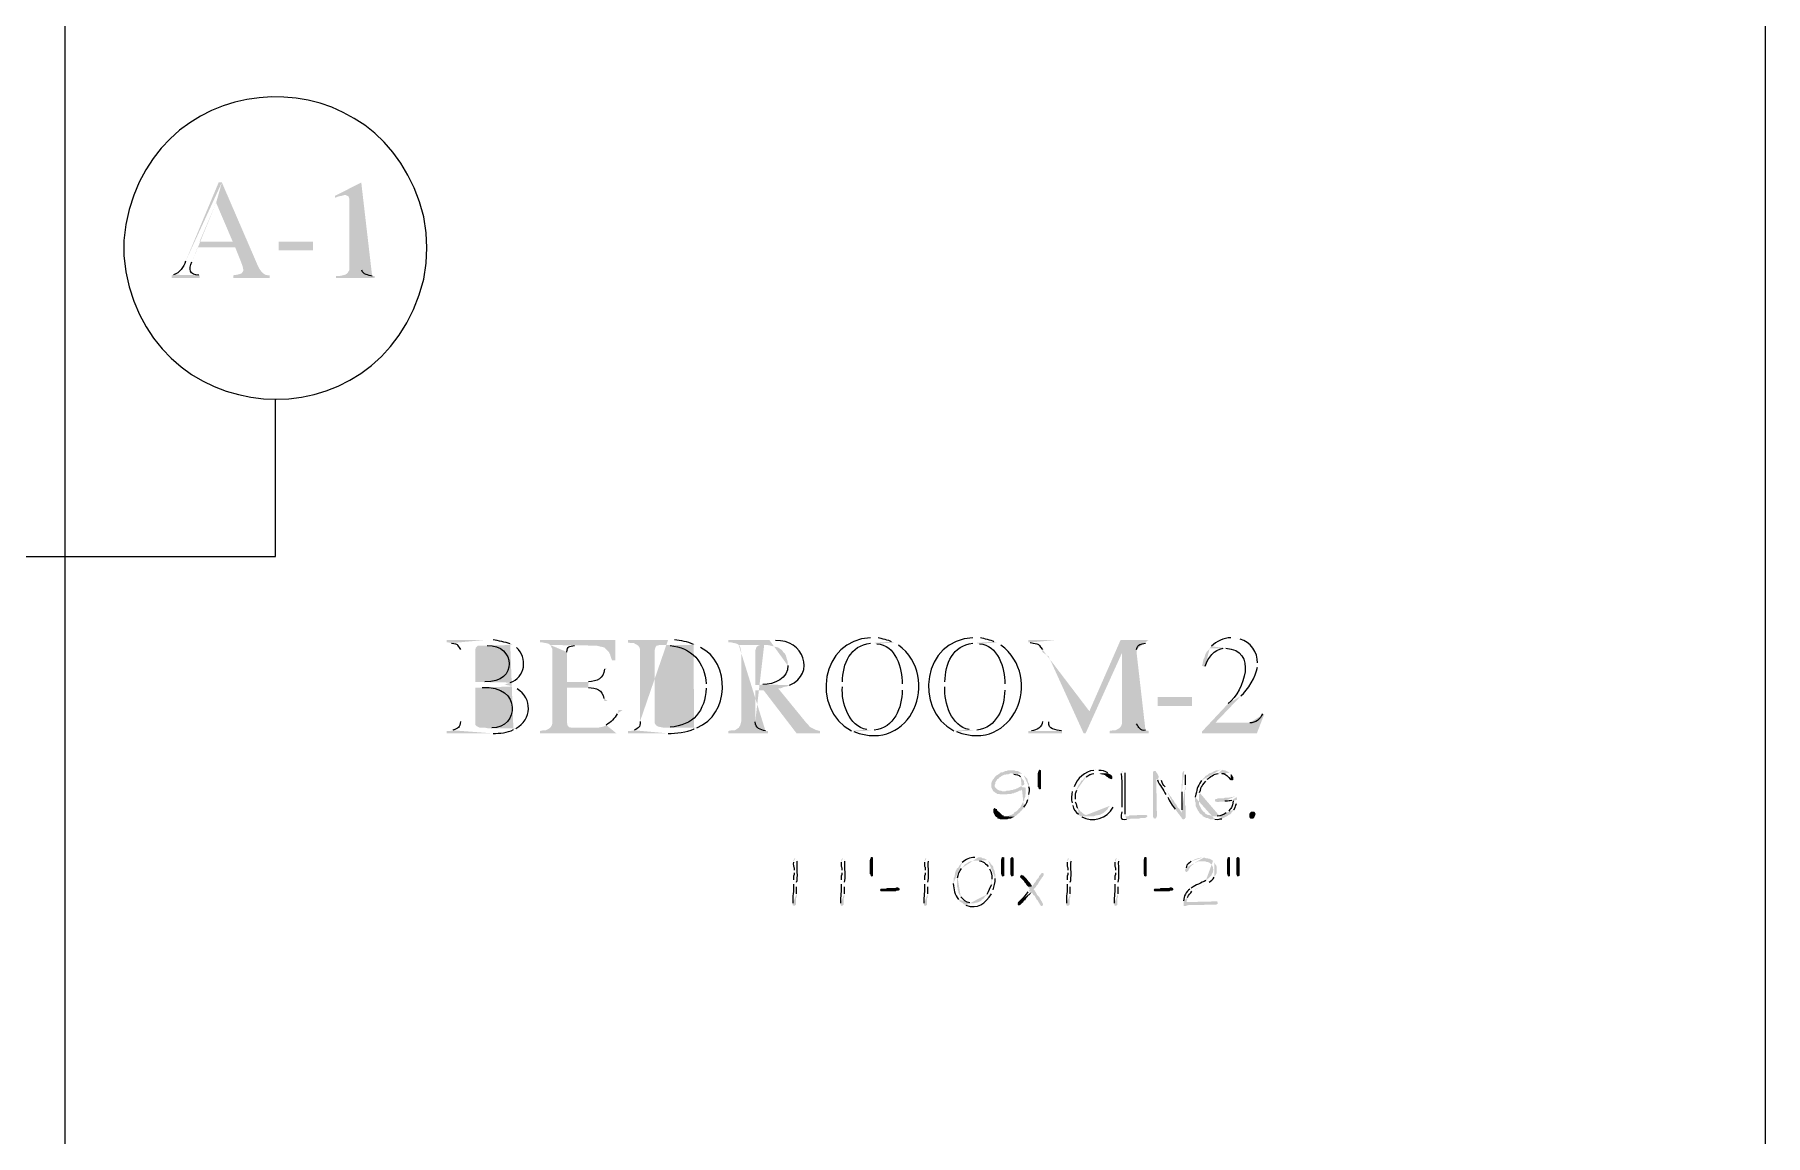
# Model space of a CAD drawing. Header units: inches. Extents: x -167 to 6071, y -6287 to -2731.
# Drawn here: x 1094.4 to 1239.4, y -5686.2 to -5593.9 of the extents above; entities that cross this region are included whole.
import ezdxf

# ---------------------------------------------------------------- set-up
doc = ezdxf.new("R2010")
doc.units = ezdxf.units.IN
doc.header["$LTSCALE"] = 96
doc.header["$MEASUREMENT"] = 0
doc.layers.add('PDF_Geometry', color=7, linetype='Continuous', true_color=0x4a4a4a)
doc.layers.add('PDF_Solid Fills', color=7, linetype='Continuous')

msp = doc.modelspace()

# ---------------------------------------------------------------- hatches: boundary and pattern name
at = {"layer": 'PDF_Solid Fills', "transparency": 33554559}
h = msp.add_hatch(color=256, dxfattribs=at)
h.paths.add_polyline_path([(1110.09, -5606.34), (1109.82, -5606.34), (1107.05, -5612.95)], flags=0)
h.paths.add_polyline_path([(1106.04, -5614.07), (1105.88, -5614.12), (1105.88, -5614.34), (1108.22, -5614.34), (1108.22, -5614.12), (1108.17, -5614.12)], flags=0)
h.paths.add_polyline_path([(1107.58, -5613), (1108.06, -5611.78), (1111.21, -5611.78), (1108.22, -5611.3), (1109.61, -5608.04)], flags=0)
for points in [[(1110.09, -5606.34), (1109.61, -5608.04), (1111, -5611.3), (1108.22, -5611.3), (1111.21, -5611.78), (1111.8, -5613.27), (1111.85, -5613.48), (1111.9, -5613.7), (1111.85, -5613.8), (1111.74, -5613.96), (1111.58, -5614.02), (1111.37, -5614.07), (1111.05, -5614.12), (1111.05, -5614.34), (1114.09, -5614.34), (1114.09, -5614.12), (1113.93, -5614.12), (1113.72, -5614.07), (1113.56, -5613.96), (1113.4, -5613.8), (1113.24, -5613.59), (1113.13, -5613.38)], [(1121.77, -5606.34), (1119.58, -5607.46), (1119.58, -5607.62), (1119.85, -5607.51), (1120.12, -5607.46), (1120.33, -5607.4), (1120.44, -5607.4)], [(1143.05, -5644.68), (1136.76, -5644.68), (1136.76, -5644.9), (1136.97, -5644.9), (1137.24, -5644.95), (1137.45, -5645), (1137.61, -5645.11), (1141.4, -5645.16), (1141.45, -5645.16), (1141.72, -5645.22), (1141.93, -5645.27), (1142.14, -5645.32), (1142.36, -5645.54), (1142.52, -5645.7), (1142.62, -5645.91), (1142.68, -5646.12), (1142.78, -5646.39), (1143.05, -5646.39)], [(1156.7, -5648.74), (1155.48, -5648.9), (1158.25, -5652.52), (1160.22, -5652.52), (1160.22, -5652.31), (1160.17, -5652.31), (1159.96, -5652.26), (1159.8, -5652.2), (1159.37, -5651.99), (1159.21, -5651.78), (1159, -5651.56)], [(1176.22, -5655.62), (1175.96, -5655.62), (1175.85, -5655.67), (1175.74, -5655.67), (1175.64, -5655.72), (1175.53, -5655.78), (1175.37, -5655.78), (1175.26, -5655.88), (1175.16, -5655.94), (1175.1, -5655.99), (1175, -5656.04), (1174.89, -5656.15), (1174.84, -5656.2), (1174.78, -5656.31), (1174.68, -5656.42), (1174.62, -5656.52), (1174.57, -5656.68), (1174.57, -5657.06), (1174.73, -5657.38), (1175.64, -5657.38), (1175.48, -5657.38), (1175.37, -5657.32), (1175.26, -5657.32), (1175.16, -5657.27), (1175.05, -5657.22), (1175, -5657.16), (1174.89, -5657.06), (1174.84, -5656.95), (1174.84, -5656.84), (1174.89, -5656.74), (1174.89, -5656.63), (1175, -5656.47), (1175.05, -5656.36), (1175.16, -5656.31), (1175.26, -5656.2), (1175.37, -5656.15), (1175.42, -5656.1), (1175.53, -5656.04), (1175.64, -5655.99), (1175.74, -5655.99), (1175.85, -5655.94), (1176.01, -5655.94), (1176.12, -5655.88), (1177.13, -5655.88), (1177.02, -5655.83), (1176.97, -5655.78), (1176.86, -5655.72), (1176.76, -5655.67), (1176.6, -5655.67), (1176.49, -5655.62), (1176.38, -5655.62)], [(1178.73, -5655.83), (1178.73, -5657.16), (1178.62, -5657.22), (1178.52, -5657.16), (1178.52, -5657.06), (1178.46, -5657), (1178.46, -5655.83), (1178.52, -5655.67), (1178.52, -5655.62), (1178.62, -5655.56), (1178.73, -5655.62)], [(1184.38, -5655.88), (1183.37, -5655.88), (1183.64, -5655.88), (1183.74, -5655.94), (1183.85, -5655.94), (1183.9, -5655.99), (1184.01, -5655.99), (1184.12, -5656.04), (1184.22, -5656.15), (1184.33, -5656.2), (1184.38, -5656.26), (1184.49, -5656.31), (1184.6, -5656.36), (1184.7, -5656.31), (1184.7, -5656.15), (1184.65, -5656.04), (1184.6, -5655.99), (1184.49, -5655.94)], [(1188.22, -5655.67), (1188.12, -5655.72), (1188.12, -5659.51), (1188.17, -5659.62), (1188.28, -5659.67), (1188.38, -5659.62), (1188.38, -5659.56), (1188.44, -5659.46), (1188.38, -5656.26), (1188.6, -5656.15), (1188.54, -5656.04), (1188.49, -5655.94), (1188.44, -5655.83), (1188.38, -5655.78), (1188.33, -5655.67)], [(1176.97, -5657), (1176.76, -5657.11), (1176.65, -5657.16), (1176.54, -5657.22), (1176.44, -5657.22), (1176.33, -5657.27), (1176.22, -5657.27), (1176.06, -5657.32), (1175.85, -5657.32), (1175.74, -5657.38), (1174.73, -5657.38), (1174.84, -5657.43), (1174.89, -5657.48), (1175, -5657.54), (1175.05, -5657.59), (1175.21, -5657.59), (1175.32, -5657.64), (1175.85, -5657.64), (1175.96, -5657.59), (1176.22, -5657.59), (1176.33, -5657.54), (1176.44, -5657.54), (1176.54, -5657.48), (1176.6, -5657.48), (1176.81, -5657.38), (1176.92, -5657.32), (1177.02, -5657.32), (1177.13, -5657.22), (1177.24, -5657.16), (1177.34, -5657.11), (1177.4, -5657.06)], [(1187.42, -5659.35), (1186.78, -5659.35), (1186.73, -5659.4), (1186.14, -5659.4), (1186.04, -5659.46), (1185.77, -5659.46), (1187.64, -5659.46), (1187.58, -5659.35), (1187.53, -5659.35)], [(1196.38, -5659.67), (1196.28, -5659.67), (1196.22, -5659.62), (1196.17, -5659.51), (1196.17, -5659.3), (1196.22, -5659.19), (1196.33, -5659.08), (1196.6, -5659.08), (1196.65, -5659.14), (1196.7, -5659.24), (1196.7, -5659.3), (1196.65, -5659.46), (1196.6, -5659.51), (1196.6, -5659.56), (1196.49, -5659.67)], [(1164.65, -5663.14), (1164.65, -5664.47), (1164.54, -5664.52), (1164.44, -5664.47), (1164.44, -5664.36), (1164.38, -5664.31), (1164.38, -5663.14), (1164.44, -5662.98), (1164.44, -5662.92), (1164.54, -5662.87), (1164.65, -5662.92)], [(1175.53, -5662.87), (1175.42, -5662.92), (1175.42, -5662.98), (1175.37, -5663.14), (1175.37, -5664.31), (1175.42, -5664.36), (1175.42, -5664.47), (1175.53, -5664.52), (1175.64, -5664.47), (1175.64, -5662.92)], [(1176.28, -5662.87), (1176.17, -5662.98), (1176.17, -5664.36), (1176.22, -5664.47), (1176.28, -5664.52), (1176.38, -5664.47), (1176.44, -5664.42), (1176.44, -5663.03), (1176.38, -5662.92)], [(1187.58, -5663.14), (1187.58, -5664.47), (1187.48, -5664.52), (1187.37, -5664.47), (1187.37, -5664.36), (1187.32, -5664.31), (1187.32, -5663.14), (1187.37, -5662.98), (1187.37, -5662.92), (1187.48, -5662.87), (1187.58, -5662.92)], [(1194.46, -5662.87), (1194.36, -5662.92), (1194.36, -5662.98), (1194.3, -5663.14), (1194.3, -5664.31), (1194.36, -5664.36), (1194.36, -5664.47), (1194.46, -5664.52), (1194.57, -5664.47), (1194.57, -5662.92)], [(1195.21, -5662.87), (1195.16, -5662.92), (1195.1, -5662.98), (1195.1, -5664.36), (1195.16, -5664.47), (1195.21, -5664.52), (1195.32, -5664.47), (1195.37, -5664.42), (1195.37, -5663.03), (1195.32, -5662.92)], [(1178.84, -5664.2), (1178.78, -5664.26), (1178.73, -5664.26), (1178.68, -5664.36), (1178.57, -5664.47), (1178.52, -5664.63), (1178.46, -5664.68), (1178.36, -5664.79), (1178.3, -5664.9), (1178.25, -5665), (1178.14, -5665.11), (1178.09, -5665.22), (1178.04, -5665.27), (1177.98, -5665.38), (1177.66, -5665.38), (1177.72, -5665.48), (1177.77, -5665.59), (1177.77, -5665.64), (1177.66, -5665.75), (1177.93, -5665.8), (1177.98, -5665.86), (1178.09, -5666.07), (1178.2, -5666.12), (1178.3, -5666.34), (1178.36, -5666.44), (1178.46, -5666.55), (1178.52, -5666.66), (1178.62, -5666.82), (1178.68, -5666.92), (1178.73, -5666.98), (1178.84, -5666.98), (1178.89, -5666.87), (1178.89, -5666.82), (1178.78, -5666.6), (1178.68, -5666.44), (1178.68, -5666.39), (1178.62, -5666.34), (1178.57, -5666.23), (1178.52, -5666.18), (1178.41, -5666.07), (1178.3, -5665.86), (1178.2, -5665.7), (1178.09, -5665.59), (1178.3, -5665.38), (1178.36, -5665.27), (1178.46, -5665.16), (1178.52, -5665.06), (1178.57, -5664.95), (1178.62, -5664.9), (1178.68, -5664.79), (1178.73, -5664.74), (1178.78, -5664.63), (1178.89, -5664.52), (1178.94, -5664.42), (1178.94, -5664.26)], [(1166.73, -5665.43), (1166.62, -5665.43), (1166.52, -5665.48), (1165.82, -5665.48), (1165.72, -5665.54), (1165.29, -5665.54), (1165.24, -5665.64), (1165.29, -5665.75), (1166.57, -5665.75), (1166.62, -5665.7), (1166.78, -5665.7), (1166.89, -5665.64), (1166.89, -5665.59), (1166.84, -5665.48)], [(1189.66, -5665.43), (1189.56, -5665.43), (1189.45, -5665.48), (1188.76, -5665.48), (1188.65, -5665.54), (1188.22, -5665.54), (1188.17, -5665.64), (1188.22, -5665.75), (1189.5, -5665.75), (1189.56, -5665.7), (1189.72, -5665.7), (1189.82, -5665.64), (1189.82, -5665.59), (1189.77, -5665.48)], [(1193.4, -5666.6), (1190.94, -5666.66), (1190.68, -5666.66), (1190.68, -5666.98), (1190.89, -5666.98), (1190.94, -5666.92), (1193.34, -5666.87), (1193.4, -5666.87), (1193.5, -5666.82), (1193.56, -5666.76), (1193.5, -5666.66), (1193.5, -5666.6)]]:
    msp.add_hatch(color=256, dxfattribs=at).paths.add_polyline_path(points)
h = msp.add_hatch(color=256, dxfattribs=at)
h.paths.add_polyline_path([(1121.77, -5606.34), (1120.44, -5607.4), (1120.49, -5607.4), (1120.7, -5607.51), (1120.76, -5607.67), (1120.76, -5613.7), (1120.7, -5613.8), (1120.6, -5613.96), (1120.44, -5614.07), (1120.22, -5614.12), (1119.96, -5614.18), (1119.64, -5614.18), (1119.64, -5614.34), (1122.89, -5614.34), (1122.89, -5614.18), (1122.68, -5614.18)], flags=0)
h.paths.add_polyline_path([(1121.82, -5613.7), (1121.77, -5613.54)], flags=0)
h = msp.add_hatch(color=256, dxfattribs=at)
h.paths.add_polyline_path([(1132.22, -5644.68), (1128.92, -5644.68), (1128.92, -5644.9), (1129.08, -5644.9), (1129.34, -5644.95)], flags=0)
h.paths.add_polyline_path([(1130.09, -5645.48), (1130.09, -5651.51)], flags=0)
h.paths.add_polyline_path([(1129.45, -5652.26), (1129.24, -5652.31), (1128.92, -5652.31), (1128.92, -5652.52), (1132.81, -5652.52)], flags=0)
h.paths.add_polyline_path([(1134.52, -5652.2), (1134.73, -5652.1), (1132.44, -5652.1), (1132.12, -5652.04), (1131.69, -5652.04), (1131.48, -5651.94), (1131.32, -5651.78), (1131.32, -5648.68), (1131.85, -5648.68), (1134.46, -5648.58), (1134.25, -5648.52), (1133.98, -5648.47), (1133.77, -5648.42), (1133.98, -5648.36), (1134.25, -5648.26), (1131.32, -5648.2), (1131.32, -5645.54), (1131.37, -5645.32), (1131.53, -5645.16), (1132.01, -5645.16), (1134.46, -5645.11), (1134.25, -5645)], flags=0)
h.paths.add_polyline_path([(1132.81, -5644.68), (1132.54, -5644.68)], flags=0)
h = msp.add_hatch(color=256, dxfattribs=at)
h.paths.add_polyline_path([(1134.46, -5645.11), (1132.01, -5645.16), (1132.33, -5645.16)], flags=0)
h.paths.add_polyline_path([(1132.12, -5648.2), (1131.32, -5648.2), (1134.25, -5648.26)], flags=0)
h.paths.add_polyline_path([(1134.78, -5645.32), (1134.62, -5645.22)], flags=0)
h = msp.add_hatch(color=256, dxfattribs=at)
h.paths.add_polyline_path([(1137.61, -5645.11), (1137.66, -5645.22), (1137.77, -5645.43), (1137.77, -5651.72), (1137.72, -5651.88), (1137.61, -5652.04), (1139.58, -5652.04), (1139.37, -5652.04), (1139.16, -5651.99), (1139.05, -5651.83), (1139, -5651.56), (1139, -5648.68), (1140.81, -5648.68), (1139, -5648.2), (1139, -5645.7)], flags=0)
h.paths.add_polyline_path([(1139.64, -5645.16), (1141.4, -5645.16)], flags=0)
h = msp.add_hatch(color=256, dxfattribs=at)
h.paths.add_polyline_path([(1147.48, -5644.68), (1144.12, -5644.68), (1144.12, -5644.9), (1144.38, -5644.95), (1144.6, -5644.95), (1144.81, -5645.06), (1144.97, -5645.16), (1145.08, -5645.32), (1145.13, -5645.48), (1145.13, -5651.51)], flags=0)
h.paths.add_polyline_path([(1144.65, -5652.26), (1144.38, -5652.31), (1144.12, -5652.31), (1144.12, -5652.52), (1147.48, -5652.52)], flags=0)
h.paths.add_polyline_path([(1149.66, -5652.15), (1149.88, -5652.04), (1147.1, -5652.04), (1146.84, -5651.99), (1146.62, -5651.94), (1146.46, -5651.83), (1146.36, -5651.67), (1146.36, -5645.54), (1146.41, -5645.32), (1146.52, -5645.16), (1146.57, -5645.16), (1146.78, -5645.11), (1149.82, -5645.11), (1149.61, -5645.06)], flags=0)
h.paths.add_polyline_path([(1148.01, -5644.68), (1147.74, -5644.68)], flags=0)
h = msp.add_hatch(color=256, dxfattribs=at)
h.paths.add_polyline_path([(1149.82, -5645.11), (1147.1, -5645.11), (1147.37, -5645.11), (1147.64, -5645.16)], flags=0)
h.paths.add_polyline_path([(1150.68, -5648.36), (1150.68, -5648.74)], flags=0)
h.paths.add_polyline_path([(1147.64, -5651.99), (1147.37, -5652.04), (1147.1, -5652.04), (1149.88, -5652.04)], flags=0)
h.paths.add_polyline_path([(1150.2, -5645.32), (1150.04, -5645.22)], flags=0)
h = msp.add_hatch(color=256, dxfattribs=at)
h.paths.add_polyline_path([(1155.96, -5644.68), (1152.54, -5644.68), (1152.54, -5644.9), (1152.81, -5644.9), (1153.02, -5644.95), (1153.24, -5645), (1153.4, -5645.11), (1155.8, -5645.11), (1156.06, -5645.16), (1156.49, -5645.27), (1156.7, -5645.32), (1157.02, -5645.54), (1157.13, -5645.7), (1157.24, -5645.8), (1157.34, -5645.96), (1157.4, -5646.18), (1157.45, -5646.34), (1157.5, -5646.55), (1157.5, -5646.82)], flags=0)
h.paths.add_polyline_path([(1155.42, -5648.42), (1155.1, -5648.47), (1154.78, -5648.47), (1157.66, -5648.47)], flags=0)
h.paths.add_polyline_path([(1156.49, -5644.74), (1156.22, -5644.68)], flags=0)
h = msp.add_hatch(color=256, dxfattribs=at)
h.paths.add_polyline_path([(1153.4, -5645.11), (1153.5, -5645.22), (1153.56, -5645.43), (1153.61, -5645.7), (1153.61, -5651.51), (1153.56, -5651.72), (1153.5, -5651.88), (1153.4, -5652.04), (1153.24, -5652.15), (1153.08, -5652.26), (1152.81, -5652.26), (1152.54, -5652.31), (1152.54, -5652.52), (1155.85, -5652.52), (1155.85, -5652.31), (1155.64, -5652.31)], flags=0)
h.paths.add_polyline_path([(1154.78, -5651.56), (1154.78, -5648.9), (1155.48, -5648.9), (1156.7, -5648.74), (1156.92, -5648.74), (1157.18, -5648.63), (1157.45, -5648.58), (1157.66, -5648.47), (1154.78, -5648.47), (1154.78, -5645.59), (1154.84, -5645.43), (1154.89, -5645.27), (1155.05, -5645.16), (1155.21, -5645.11), (1155.53, -5645.11)], flags=0)
h = msp.add_hatch(color=256, dxfattribs=at)
h.paths.add_polyline_path([(1164.6, -5644.52), (1164.44, -5644.52)], flags=0)
h.paths.add_polyline_path([(1162.84, -5652.31), (1164.54, -5652.26), (1164.33, -5652.26), (1164.12, -5652.2)], flags=0)
h.paths.add_polyline_path([(1162.09, -5648.63), (1162.09, -5648.2)], flags=0)
h.paths.add_polyline_path([(1164.44, -5644.95), (1164.7, -5644.95), (1166.41, -5644.9), (1166.2, -5644.84)], flags=0)
h.paths.add_polyline_path([(1165.08, -5644.52), (1164.86, -5644.52)], flags=0)
h = msp.add_hatch(color=256, dxfattribs=at)
h.paths.add_polyline_path([(1166.41, -5644.9), (1164.7, -5644.95), (1164.76, -5644.95), (1164.97, -5645)], flags=0)
h.paths.add_polyline_path([(1167.1, -5648.36), (1167.1, -5648.9)], flags=0)
h.paths.add_polyline_path([(1164.76, -5652.26), (1164.54, -5652.26), (1162.84, -5652.31), (1163.05, -5652.36)], flags=0)
h.paths.add_polyline_path([(1166.78, -5645.11), (1166.62, -5645)], flags=0)
h = msp.add_hatch(color=256, dxfattribs=at)
h.paths.add_polyline_path([(1173.18, -5644.52), (1173.02, -5644.52)], flags=0)
h.paths.add_polyline_path([(1171.42, -5652.31), (1173.13, -5652.26), (1172.92, -5652.26), (1172.7, -5652.2)], flags=0)
h.paths.add_polyline_path([(1170.68, -5648.63), (1170.68, -5648.2)], flags=0)
h.paths.add_polyline_path([(1173.02, -5644.95), (1173.29, -5644.95), (1175, -5644.9), (1174.78, -5644.84)], flags=0)
h.paths.add_polyline_path([(1173.66, -5644.52), (1173.45, -5644.52)], flags=0)
h = msp.add_hatch(color=256, dxfattribs=at)
h.paths.add_polyline_path([(1175, -5644.9), (1173.29, -5644.95), (1173.34, -5644.95), (1173.56, -5645)], flags=0)
h.paths.add_polyline_path([(1175.69, -5648.36), (1175.69, -5648.9)], flags=0)
h.paths.add_polyline_path([(1173.34, -5652.26), (1173.13, -5652.26), (1171.42, -5652.31), (1171.64, -5652.36)], flags=0)
h.paths.add_polyline_path([(1175.37, -5645.11), (1175.21, -5645)], flags=0)
h = msp.add_hatch(color=256, dxfattribs=at)
h.paths.add_polyline_path([(1180.06, -5644.68), (1177.66, -5644.68), (1177.66, -5644.9), (1177.82, -5644.9)], flags=0)
h.paths.add_polyline_path([(1178.84, -5645.48), (1178.84, -5645.7), (1179.37, -5646.07), (1182.3, -5652.52), (1182.78, -5650.66)], flags=0)
h = msp.add_hatch(color=256, dxfattribs=at)
h.paths.add_polyline_path([(1178.84, -5645.7), (1178.84, -5651.51)], flags=0)
h.paths.add_polyline_path([(1177.93, -5652.31), (1177.66, -5652.31), (1177.66, -5652.52), (1180.49, -5652.52), (1180.49, -5652.31), (1180.44, -5652.31)], flags=0)
h.paths.add_polyline_path([(1179.37, -5651.56), (1179.37, -5646.07)], flags=0)
h = msp.add_hatch(color=256, dxfattribs=at)
h.paths.add_polyline_path([(1187.74, -5644.68), (1185.4, -5644.68), (1182.78, -5650.66), (1182.3, -5652.52), (1182.46, -5652.52), (1185.5, -5645.8), (1186.73, -5645.7), (1186.73, -5645.48)], flags=0)
h.paths.add_polyline_path([(1187.48, -5644.95), (1187.74, -5644.9)], flags=0)
h = msp.add_hatch(color=256, dxfattribs=at)
h.paths.add_polyline_path([(1186.73, -5645.7), (1185.5, -5645.8), (1185.5, -5651.72), (1185.45, -5651.88), (1185.34, -5652.04), (1185.18, -5652.15), (1184.97, -5652.26), (1184.76, -5652.26), (1184.49, -5652.31), (1184.49, -5652.52), (1187.74, -5652.52), (1187.74, -5652.31), (1187.48, -5652.26)], flags=0)
h.paths.add_polyline_path([(1186.73, -5651.72), (1186.73, -5651.51)], flags=0)
h = msp.add_hatch(color=256, dxfattribs=at)
h.paths.add_polyline_path([(1194.73, -5644.52), (1194.62, -5644.52)], flags=0)
h.paths.add_polyline_path([(1193.02, -5645.22), (1192.86, -5645.38), (1194.2, -5645.38)], flags=0)
h.paths.add_polyline_path([(1194.41, -5650.02), (1192.22, -5652.36), (1193.34, -5651.62), (1195.48, -5649.38)], flags=0)
h.paths.add_polyline_path([(1196.86, -5646.98), (1196.86, -5646.6)], flags=0)
h.paths.add_polyline_path([(1195.42, -5644.63), (1195.21, -5644.58), (1195, -5644.52)], flags=0)
h = msp.add_hatch(color=256, dxfattribs=at)
h.paths.add_polyline_path([(1192.86, -5645.38), (1192.76, -5645.54), (1192.6, -5645.7), (1192.49, -5645.91), (1192.44, -5646.12), (1192.33, -5646.34), (1192.28, -5646.6), (1192.22, -5646.87), (1192.49, -5646.92), (1192.49, -5646.87)], flags=0)
h.paths.add_polyline_path([(1193.98, -5645.38), (1194.2, -5645.38)], flags=0)
h = msp.add_hatch(color=256, dxfattribs=at)
h.paths.add_polyline_path([(1142.41, -5647.03), (1142.14, -5647.03), (1142.14, -5647.14)], flags=0)
h.paths.add_polyline_path([(1140.81, -5648.2), (1139, -5648.2), (1140.81, -5648.68)], flags=0)
h.paths.add_polyline_path([(1142.09, -5649.59), (1142.14, -5649.8), (1142.41, -5649.8)], flags=0)
h = msp.add_hatch(color=256, dxfattribs=at)
h.paths.add_polyline_path([(1134.46, -5648.58), (1131.85, -5648.68), (1131.9, -5648.68)], flags=0)
h.paths.add_polyline_path([(1132.7, -5652.04), (1132.44, -5652.1), (1134.73, -5652.1)], flags=0)
h.paths.add_polyline_path([(1134.84, -5648.79), (1134.68, -5648.68)], flags=0)
h = msp.add_hatch(color=256, dxfattribs=at)
h.paths.add_polyline_path([(1143.69, -5650.55), (1143.32, -5650.55), (1143.32, -5650.66), (1143.21, -5650.87)], flags=0)
h.paths.add_polyline_path([(1142.3, -5651.83), (1142.09, -5651.94), (1141.88, -5651.99), (1141.61, -5652.04), (1137.61, -5652.04), (1137.45, -5652.15), (1137.24, -5652.26), (1137.02, -5652.26), (1136.76, -5652.31), (1136.76, -5652.52), (1143.16, -5652.52)], flags=0)
h = msp.add_hatch(color=256, dxfattribs=at)
h.paths.add_polyline_path([(1197.34, -5650.82), (1197.29, -5650.87)], flags=0)
h.paths.add_polyline_path([(1196.22, -5651.62), (1193.34, -5651.62), (1192.22, -5652.36), (1192.22, -5652.52), (1196.81, -5652.52), (1197.45, -5650.87)], flags=0)
h = msp.add_hatch(color=256, dxfattribs=at)
h.paths.add_polyline_path([(1177.13, -5655.88), (1176.22, -5655.88), (1176.33, -5655.88), (1176.44, -5655.94)], flags=0)
h.paths.add_polyline_path([(1177.02, -5656.15), (1177.08, -5656.2), (1177.13, -5656.31), (1177.24, -5656.42), (1177.29, -5656.52), (1177.29, -5656.63), (1177.34, -5656.74), (1177.29, -5656.84), (1176.97, -5657), (1177.4, -5657.06), (1177.45, -5657.06), (1177.45, -5657.59), (1177.4, -5657.7), (1177.4, -5657.86), (1177.34, -5657.96), (1177.34, -5658.07), (1177.29, -5658.18), (1177.24, -5658.23), (1177.18, -5658.34), (1177.08, -5658.55), (1176.97, -5658.76), (1176.86, -5658.82), (1176.81, -5658.92), (1176.7, -5659.03), (1176.6, -5659.08), (1176.49, -5659.14), (1176.44, -5659.24), (1176.33, -5659.3), (1176.22, -5659.35), (1176.17, -5659.35), (1176.06, -5659.4), (1175.96, -5659.46), (1175.58, -5659.46), (1176.49, -5659.51), (1176.54, -5659.46), (1176.65, -5659.4), (1176.81, -5659.24), (1176.92, -5659.19), (1176.97, -5659.08), (1177.08, -5659.03), (1177.13, -5658.92), (1177.24, -5658.82), (1177.29, -5658.71)], flags=0)
h.paths.add_polyline_path([(1177.61, -5658.07), (1177.66, -5658.02), (1177.66, -5657.91), (1177.72, -5657.8), (1177.72, -5657.64)], flags=0)
h.paths.add_polyline_path([(1177.72, -5657), (1177.72, -5656.74), (1177.66, -5656.63), (1177.61, -5656.52), (1177.61, -5656.42), (1177.56, -5656.31), (1177.5, -5656.26), (1177.4, -5656.15), (1177.34, -5656.1), (1177.29, -5656.04), (1177.24, -5655.94)], flags=0)
h = msp.add_hatch(color=256, dxfattribs=at)
h.paths.add_polyline_path([(1183.37, -5655.56), (1183.26, -5655.56), (1183.16, -5655.62)], flags=0)
h.paths.add_polyline_path([(1181.5, -5657), (1181.45, -5657.11), (1181.4, -5657.22), (1181.34, -5657.38)], flags=0)
h.paths.add_polyline_path([(1181.34, -5658.34), (1181.34, -5658.44), (1181.4, -5658.55)], flags=0)
h.paths.add_polyline_path([(1181.88, -5659.3), (1181.93, -5659.4), (1182.04, -5659.46), (1183.05, -5659.46), (1182.94, -5659.46), (1182.78, -5659.4), (1182.68, -5659.4), (1182.57, -5659.35), (1182.46, -5659.35), (1182.36, -5659.3), (1182.25, -5659.24), (1182.2, -5659.19), (1182.09, -5659.08), (1181.98, -5659.03), (1181.98, -5658.98), (1181.88, -5658.87), (1181.82, -5658.82)], flags=0)
h.paths.add_polyline_path([(1181.61, -5658.28), (1181.61, -5658.02)], flags=0)
h.paths.add_polyline_path([(1181.72, -5657.27), (1181.72, -5657.16), (1181.77, -5657.06), (1181.82, -5656.95), (1181.88, -5656.84), (1181.98, -5656.74), (1182.09, -5656.52), (1182.14, -5656.47), (1182.25, -5656.42), (1182.3, -5656.31), (1182.41, -5656.2), (1182.52, -5656.15)], flags=0)
h.paths.add_polyline_path([(1183.16, -5655.88), (1184.38, -5655.88), (1184.33, -5655.83)], flags=0)
h.paths.add_polyline_path([(1183.58, -5655.62), (1183.48, -5655.56)], flags=0)
h = msp.add_hatch(color=256, dxfattribs=at)
h.paths.add_polyline_path([(1185.61, -5655.67), (1185.5, -5655.72), (1185.45, -5655.88)], flags=0)
h.paths.add_polyline_path([(1185.5, -5658.71), (1185.5, -5659.08)], flags=0)
h.paths.add_polyline_path([(1185.88, -5659.72), (1186.09, -5659.72), (1186.25, -5659.67), (1186.94, -5659.67), (1187.05, -5659.62), (1187.42, -5659.62), (1187.53, -5659.56), (1187.58, -5659.56), (1187.64, -5659.46), (1185.77, -5659.46), (1185.77, -5659.3)], flags=0)
h.paths.add_polyline_path([(1185.77, -5655.83), (1185.72, -5655.72)], flags=0)
h = msp.add_hatch(color=256, dxfattribs=at)
h.paths.add_polyline_path([(1190.73, -5655.67), (1190.62, -5655.72), (1190.57, -5655.88), (1190.57, -5656.68), (1190.52, -5656.74), (1190.52, -5657.43)], flags=0)
h.paths.add_polyline_path([(1190.52, -5658.92), (1190.52, -5659.19), (1190.2, -5659.19), (1190.3, -5659.3), (1190.36, -5659.4), (1190.46, -5659.51), (1190.52, -5659.62), (1190.57, -5659.67), (1190.62, -5659.72), (1190.68, -5659.72), (1190.78, -5659.67), (1190.84, -5659.56), (1190.84, -5658.6), (1190.78, -5658.5), (1190.78, -5657.32), (1190.84, -5657.22), (1190.84, -5656.84)], flags=0)
h.paths.add_polyline_path([(1190.84, -5655.99), (1190.84, -5655.72)], flags=0)
h = msp.add_hatch(color=256, dxfattribs=at)
h.paths.add_polyline_path([(1193.77, -5655.56), (1193.72, -5655.56), (1193.61, -5655.62), (1193.4, -5655.62), (1193.29, -5655.67), (1193.18, -5655.72), (1193.08, -5655.78), (1192.86, -5655.88), (1192.81, -5655.88), (1192.7, -5655.99), (1192.6, -5656.04), (1192.49, -5656.1), (1192.44, -5656.2), (1192.33, -5656.31), (1192.28, -5656.36), (1192.17, -5656.47)], flags=0)
h.paths.add_polyline_path([(1191.64, -5657.86), (1191.64, -5658.23), (1191.69, -5658.34), (1191.69, -5658.6), (1191.85, -5658.92), (1191.9, -5659.03), (1191.96, -5659.08), (1192.01, -5659.19), (1192.12, -5659.3), (1192.22, -5659.35), (1192.28, -5659.46), (1192.38, -5659.51), (1192.49, -5659.56), (1192.6, -5659.62), (1192.7, -5659.62), (1192.81, -5659.67), (1192.92, -5659.72), (1193.29, -5659.72)], flags=0)
h.paths.add_polyline_path([(1193.88, -5659.67), (1194.3, -5659.46), (1193.02, -5659.46), (1192.92, -5659.4), (1192.81, -5659.35), (1192.7, -5659.35), (1192.6, -5659.3), (1192.49, -5659.24), (1192.44, -5659.14), (1192.33, -5659.08), (1192.28, -5659.03), (1192.22, -5658.92), (1192.17, -5658.87), (1192.12, -5658.76), (1192.06, -5658.66), (1192.01, -5658.55), (1191.96, -5658.44), (1191.96, -5657.7), (1192.01, -5657.59), (1192.01, -5657.48)], flags=0)
h.paths.add_polyline_path([(1192.54, -5656.52), (1192.6, -5656.47), (1192.65, -5656.36)], flags=0)
h.paths.add_polyline_path([(1193.56, -5655.88), (1193.66, -5655.88), (1193.77, -5655.83), (1194.52, -5655.83), (1194.46, -5655.78), (1194.36, -5655.72), (1194.25, -5655.67), (1194.14, -5655.62), (1194.04, -5655.62), (1193.93, -5655.56)], flags=0)
h = msp.add_hatch(color=256, dxfattribs=at)
h.paths.add_polyline_path([(1194.52, -5655.83), (1193.77, -5655.83), (1193.88, -5655.88)], flags=0)
h.paths.add_polyline_path([(1194.62, -5656.42), (1194.73, -5656.47), (1194.84, -5656.42), (1194.84, -5656.2), (1194.78, -5656.1), (1194.73, -5655.99), (1194.62, -5655.94)], flags=0)
h = msp.add_hatch(color=256, dxfattribs=at)
h.paths.add_polyline_path([(1188.6, -5656.15), (1188.38, -5656.26), (1188.38, -5656.31), (1188.49, -5656.42)], flags=0)
h.paths.add_polyline_path([(1189.18, -5657.64), (1189.24, -5657.75), (1189.34, -5657.86)], flags=0)
h.paths.add_polyline_path([(1189.98, -5658.87), (1190.09, -5659.03), (1190.2, -5659.19), (1190.52, -5659.19), (1190.46, -5659.08), (1190.41, -5659.03), (1190.36, -5658.92), (1190.3, -5658.82), (1190.2, -5658.76), (1190.09, -5658.55), (1190.04, -5658.44), (1189.93, -5658.34), (1189.88, -5658.23), (1189.82, -5658.12), (1189.72, -5658.02), (1189.66, -5657.91), (1189.61, -5657.8), (1189.56, -5657.8), (1189.5, -5657.7), (1189.45, -5657.59), (1189.4, -5657.54), (1189.34, -5657.43), (1189.29, -5657.32), (1189.24, -5657.22), (1189.18, -5657.11), (1189.13, -5657)], flags=0)
h.paths.add_polyline_path([(1188.81, -5656.47), (1188.76, -5656.36), (1188.7, -5656.26)], flags=0)
h = msp.add_hatch(color=256, dxfattribs=at)
h.paths.add_polyline_path([(1174.84, -5658.76), (1174.78, -5658.82), (1174.73, -5658.87), (1174.73, -5659.14), (1174.78, -5659.24), (1174.84, -5659.35), (1174.89, -5659.46), (1174.94, -5659.51), (1175.05, -5659.56), (1175.1, -5659.67), (1175.21, -5659.67), (1175.32, -5659.72), (1175.9, -5659.72), (1176.01, -5659.67), (1176.17, -5659.67), (1176.28, -5659.62), (1176.38, -5659.56), (1176.49, -5659.51), (1175.58, -5659.46)], flags=0)
h.paths.add_polyline_path([(1175, -5658.87), (1174.94, -5658.76)], flags=0)
h = msp.add_hatch(color=256, dxfattribs=at)
h.paths.add_polyline_path([(1184.6, -5658.55), (1184.49, -5658.6), (1184.38, -5658.71), (1184.33, -5658.82), (1184.28, -5658.92), (1184.17, -5658.98), (1184.17, -5659.03), (1184.06, -5659.08), (1183.96, -5659.19), (1183.64, -5659.35), (1183.53, -5659.35), (1183.42, -5659.4), (1183.32, -5659.4), (1183.16, -5659.46), (1182.04, -5659.46), (1182.14, -5659.51)], flags=0)
h.paths.add_polyline_path([(1184.76, -5658.71), (1184.7, -5658.6)], flags=0)
h = msp.add_hatch(color=256, dxfattribs=at)
h.paths.add_polyline_path([(1195, -5657.8), (1194.41, -5657.91), (1194.14, -5657.91), (1194.04, -5657.96), (1193.56, -5657.96), (1193.45, -5658.02), (1193.34, -5658.02), (1193.29, -5658.12), (1193.34, -5658.23), (1193.4, -5658.23), (1193.5, -5658.28), (1193.61, -5658.28), (1193.72, -5658.23), (1194.04, -5658.23), (1194.14, -5658.18)], flags=0)
h.paths.add_polyline_path([(1194.73, -5658.12), (1194.84, -5658.12), (1195.16, -5658.07), (1195.16, -5657.96), (1195.1, -5657.86)], flags=0)
h = msp.add_hatch(color=256, dxfattribs=at)
h.paths.add_polyline_path([(1195.16, -5658.07), (1194.84, -5658.12), (1194.84, -5658.18)], flags=0)
h.paths.add_polyline_path([(1194.46, -5659.03), (1194.36, -5659.08), (1194.36, -5659.14), (1194.25, -5659.19)], flags=0)
h.paths.add_polyline_path([(1193.5, -5659.46), (1193.34, -5659.46), (1194.3, -5659.46), (1194.41, -5659.4), (1194.46, -5659.35), (1194.57, -5659.3), (1194.68, -5659.19), (1194.73, -5659.08), (1194.84, -5659.03), (1194.89, -5658.92)], flags=0)
h.paths.add_polyline_path([(1195.1, -5658.39), (1195.16, -5658.28), (1195.16, -5658.18)], flags=0)
h = msp.add_hatch(color=256, dxfattribs=at)
h.paths.add_polyline_path([(1158.14, -5662.98), (1158.04, -5663.03), (1157.98, -5663.19), (1157.98, -5663.3)], flags=0)
h.paths.add_polyline_path([(1158.04, -5663.99), (1158.04, -5664.2)], flags=0)
h.paths.add_polyline_path([(1157.98, -5664.79), (1157.98, -5665.16)], flags=0)
h.paths.add_polyline_path([(1157.93, -5666.76), (1157.93, -5666.92), (1158.04, -5666.98), (1158.14, -5666.92), (1158.2, -5666.87), (1158.2, -5666.34), (1158.25, -5666.23), (1158.25, -5665.96)], flags=0)
h.paths.add_polyline_path([(1158.25, -5665.38), (1158.25, -5665)], flags=0)
h.paths.add_polyline_path([(1158.3, -5663.24), (1158.3, -5663.14), (1158.25, -5663.03)], flags=0)
h = msp.add_hatch(color=256, dxfattribs=at)
h.paths.add_polyline_path([(1162.14, -5662.98), (1162.04, -5663.03), (1161.98, -5663.19), (1161.98, -5663.3)], flags=0)
h.paths.add_polyline_path([(1162.04, -5663.99), (1162.04, -5664.2)], flags=0)
h.paths.add_polyline_path([(1161.98, -5664.79), (1161.98, -5665.16)], flags=0)
h.paths.add_polyline_path([(1161.93, -5666.76), (1161.93, -5666.92), (1162.04, -5666.98), (1162.14, -5666.92), (1162.2, -5666.87), (1162.2, -5666.34), (1162.25, -5666.23), (1162.25, -5665.96)], flags=0)
h.paths.add_polyline_path([(1162.25, -5665.38), (1162.25, -5665)], flags=0)
h.paths.add_polyline_path([(1162.3, -5663.24), (1162.3, -5663.14), (1162.25, -5663.03)], flags=0)
h = msp.add_hatch(color=256, dxfattribs=at)
h.paths.add_polyline_path([(1169.13, -5662.98), (1169.02, -5663.03), (1168.97, -5663.19), (1168.97, -5663.3)], flags=0)
h.paths.add_polyline_path([(1169.02, -5663.99), (1169.02, -5664.2)], flags=0)
h.paths.add_polyline_path([(1168.97, -5664.79), (1168.97, -5665.16)], flags=0)
h.paths.add_polyline_path([(1168.92, -5666.76), (1168.92, -5666.92), (1169.02, -5666.98), (1169.13, -5666.92), (1169.18, -5666.87), (1169.18, -5666.34), (1169.24, -5666.23), (1169.24, -5665.96)], flags=0)
h.paths.add_polyline_path([(1169.24, -5665.38), (1169.24, -5665)], flags=0)
h.paths.add_polyline_path([(1169.29, -5663.24), (1169.29, -5663.14), (1169.24, -5663.03)], flags=0)
h = msp.add_hatch(color=256, dxfattribs=at)
h.paths.add_polyline_path([(1173.34, -5662.87), (1173.18, -5662.92)], flags=0)
h.paths.add_polyline_path([(1172.12, -5663.35), (1172.01, -5663.4), (1172.01, -5663.46), (1171.9, -5663.56), (1171.85, -5663.67), (1171.8, -5663.78), (1171.69, -5663.83), (1171.64, -5663.94), (1171.58, -5664.04), (1171.53, -5664.2), (1171.53, -5664.31), (1171.48, -5664.42), (1171.48, -5664.52), (1171.42, -5664.63), (1171.42, -5664.9), (1171.37, -5665), (1171.37, -5665.11)], flags=0)
h.paths.add_polyline_path([(1171.8, -5666.44), (1171.9, -5666.55), (1171.9, -5666.6), (1172.12, -5666.71), (1172.22, -5666.82), (1173.02, -5666.76), (1172.86, -5666.76), (1172.76, -5666.71)], flags=0)
h.paths.add_polyline_path([(1172.01, -5666.23), (1171.96, -5666.12), (1171.9, -5666.07), (1171.85, -5665.96), (1171.8, -5665.86), (1171.8, -5665.75), (1171.74, -5665.64), (1171.74, -5665.48), (1171.69, -5665.38), (1171.69, -5664.79), (1171.74, -5664.63)], flags=0)
h.paths.add_polyline_path([(1172.06, -5663.83), (1172.17, -5663.72), (1172.28, -5663.62), (1172.33, -5663.51), (1172.44, -5663.46), (1172.54, -5663.4), (1172.6, -5663.35), (1172.7, -5663.3), (1172.81, -5663.24), (1172.92, -5663.24), (1173.08, -5663.19), (1173.29, -5663.19), (1174.2, -5663.14), (1174.14, -5663.08), (1174.04, -5663.03), (1173.93, -5662.98), (1173.82, -5662.98), (1173.72, -5662.92), (1173.45, -5662.92)], flags=0)
h = msp.add_hatch(color=256, dxfattribs=at)
h.paths.add_polyline_path([(1174.2, -5663.14), (1173.29, -5663.19), (1173.56, -5663.19)], flags=0)
h.paths.add_polyline_path([(1174.3, -5663.67), (1174.41, -5663.88)], flags=0)
h.paths.add_polyline_path([(1174.62, -5664.74), (1174.57, -5664.84), (1174.57, -5665.22)], flags=0)
h.paths.add_polyline_path([(1174.2, -5666.02), (1174.14, -5666.12), (1174.04, -5666.18), (1173.98, -5666.28), (1173.88, -5666.39), (1173.77, -5666.44), (1173.72, -5666.55), (1173.61, -5666.6), (1173.5, -5666.66), (1173.34, -5666.71), (1173.24, -5666.71), (1173.13, -5666.76), (1173.02, -5666.76), (1172.22, -5666.82), (1172.44, -5666.92)], flags=0)
h.paths.add_polyline_path([(1174.57, -5665.96), (1174.62, -5665.86), (1174.68, -5665.75), (1174.73, -5665.64)], flags=0)
h.paths.add_polyline_path([(1174.89, -5664.68), (1174.89, -5664.31), (1174.84, -5664.15), (1174.84, -5664.04), (1174.73, -5663.83), (1174.73, -5663.72), (1174.68, -5663.62), (1174.62, -5663.56), (1174.52, -5663.46), (1174.46, -5663.35), (1174.41, -5663.3), (1174.3, -5663.19)], flags=0)
h = msp.add_hatch(color=256, dxfattribs=at)
h.paths.add_polyline_path([(1181.08, -5662.98), (1180.97, -5663.03), (1180.92, -5663.19), (1180.92, -5663.3)], flags=0)
h.paths.add_polyline_path([(1180.97, -5663.99), (1180.97, -5664.2)], flags=0)
h.paths.add_polyline_path([(1180.92, -5664.79), (1180.92, -5665.16)], flags=0)
h.paths.add_polyline_path([(1180.86, -5666.76), (1180.86, -5666.92), (1180.97, -5666.98), (1181.08, -5666.92), (1181.13, -5666.87), (1181.13, -5666.34), (1181.18, -5666.23), (1181.18, -5665.96)], flags=0)
h.paths.add_polyline_path([(1181.18, -5665.38), (1181.18, -5665)], flags=0)
h.paths.add_polyline_path([(1181.24, -5663.24), (1181.24, -5663.14), (1181.18, -5663.03)], flags=0)
h = msp.add_hatch(color=256, dxfattribs=at)
h.paths.add_polyline_path([(1185.08, -5662.98), (1184.97, -5663.03), (1184.92, -5663.19), (1184.92, -5663.3)], flags=0)
h.paths.add_polyline_path([(1184.97, -5663.99), (1184.97, -5664.2)], flags=0)
h.paths.add_polyline_path([(1184.92, -5664.79), (1184.92, -5665.16)], flags=0)
h.paths.add_polyline_path([(1184.86, -5666.76), (1184.86, -5666.92), (1184.97, -5666.98), (1185.08, -5666.92), (1185.13, -5666.87), (1185.13, -5666.34), (1185.18, -5666.23), (1185.18, -5665.96)], flags=0)
h.paths.add_polyline_path([(1185.18, -5665.38), (1185.18, -5665)], flags=0)
h.paths.add_polyline_path([(1185.24, -5663.24), (1185.24, -5663.14), (1185.18, -5663.03)], flags=0)
h = msp.add_hatch(color=256, dxfattribs=at)
h.paths.add_polyline_path([(1192.28, -5662.92, 0.133918), (1191.32, -5663.24)], flags=0)
h.paths.add_polyline_path([(1190.89, -5663.78), (1190.84, -5663.88), (1190.78, -5663.99), (1190.84, -5664.1), (1190.94, -5664.15), (1191.1, -5663.99), (1191.1, -5663.94), (1191.16, -5663.83), (1191.21, -5663.78), (1191.21, -5663.72), (1191.26, -5663.67), (1191.37, -5663.56), (1191.48, -5663.51), (1191.53, -5663.4), (1191.64, -5663.35), (1191.69, -5663.35), (1191.8, -5663.3), (1191.9, -5663.24), (1193.13, -5663.24), (1193.08, -5663.14), (1192.86, -5663.03), (1192.76, -5663.03), (1192.65, -5662.98), (1192.54, -5662.98), (1192.38, -5662.92)], flags=0)
h = msp.add_hatch(color=256, dxfattribs=at)
h.paths.add_polyline_path([(1177.08, -5664.36), (1177.02, -5664.42), (1176.97, -5664.52), (1176.97, -5664.58), (1177.02, -5664.63), (1177.29, -5664.9), (1177.34, -5665), (1177.45, -5665.11), (1177.5, -5665.22), (1177.61, -5665.32), (1177.66, -5665.38), (1177.98, -5665.38), (1177.93, -5665.32)], flags=0)
h.paths.add_polyline_path([(1177.18, -5664.42), (1177.13, -5664.42)], flags=0)
h = msp.add_hatch(color=256, dxfattribs=at)
h.paths.add_polyline_path([(1193.13, -5663.24), (1192.28, -5663.24), (1192.49, -5663.24), (1192.6, -5663.3), (1192.7, -5663.3), (1192.81, -5663.35), (1192.92, -5663.4), (1192.92, -5663.46), (1193.02, -5663.51), (1193.08, -5663.62), (1193.13, -5663.72), (1193.13, -5663.83), (1193.18, -5663.94), (1193.13, -5664.04), (1193.13, -5664.15), (1193.08, -5664.26), (1193.02, -5664.36), (1193.02, -5664.42), (1192.92, -5664.52), (1192.86, -5664.58), (1192.76, -5664.68), (1192.65, -5664.74), (1192.65, -5664.79), (1192.54, -5664.84)], flags=0)
h.paths.add_polyline_path([(1191.32, -5665.48), (1191.26, -5665.48), (1191.21, -5665.59)], flags=0)
h.paths.add_polyline_path([(1190.68, -5666.55), (1190.68, -5666.66), (1190.94, -5666.66), (1190.94, -5666.55), (1191, -5666.39), (1191, -5666.28)], flags=0)
h.paths.add_polyline_path([(1191.37, -5665.75), (1191.48, -5665.7), (1191.58, -5665.64), (1191.69, -5665.54), (1191.8, -5665.54), (1191.9, -5665.48), (1192.01, -5665.43), (1192.06, -5665.38), (1192.22, -5665.32), (1192.33, -5665.27), (1192.49, -5665.16), (1192.7, -5665.06), (1192.81, -5665)], flags=0)
h.paths.add_polyline_path([(1193.24, -5664.58), (1193.29, -5664.47), (1193.34, -5664.42), (1193.4, -5664.31), (1193.45, -5664.2), (1193.45, -5663.72), (1193.4, -5663.56), (1193.34, -5663.51), (1193.29, -5663.4), (1193.24, -5663.3)], flags=0)
h = msp.add_hatch(color=256, dxfattribs=at)
h.paths.add_polyline_path([(1177.66, -5665.75), (1177.61, -5665.8)], flags=0)
h.paths.add_polyline_path([(1176.81, -5666.71), (1176.76, -5666.82), (1176.81, -5666.92), (1176.92, -5666.92), (1177.02, -5666.87), (1177.24, -5666.66), (1177.29, -5666.55), (1177.4, -5666.5), (1177.45, -5666.44), (1177.5, -5666.34), (1177.61, -5666.23), (1177.66, -5666.12), (1177.77, -5666.07), (1177.88, -5665.91), (1177.93, -5665.8)], flags=0)

# ---------------------------------------------------------------- linework, layer by layer
at = {"layer": 'PDF_Geometry', "color": 7}
for points in [[(1235.42, -5714.6), (1239.42, -5714.6), (1239.42, -5581.11), (1096.92, -5581.11), (1096.92, -5714.6), (1136.44, -5714.6), (1136.44, -5730.6), (1140.44, -5730.6), (1140.44, -5734.07), (1136.44, -5734.07), (1136.44, -5738.07), (1132.92, -5738.07), (1132.92, -5734.07), (1098.94, -5734.07), (1098.94, -5778.07), (1132.92, -5778.07), (1132.92, -5774.07), (1136.44, -5774.07), (1136.44, -5785.59)], [(1127, -5614.44), (1127.21, -5613.11), (1127.26, -5611.83), (1127.21, -5610.55), (1127, -5609.22)], [(1102.04, -5609.86), (1101.88, -5611.19), (1101.88, -5612.47)], [(1065.72, -5622.82), (1065.72, -5637.7), (1114.57, -5637.7), (1114.57, -5624.52)]]:
    msp.add_lwpolyline(points, dxfattribs=at)
for points in [[(1127, -5609.22), (1123.71, -5595.43), (1104.59, -5595.98), (1102.04, -5609.86)], [(1101.88, -5612.47), (1103.17, -5627.3), (1123.4, -5628.97), (1127, -5614.44)], [(1107.05, -5612.95), (1106.87, -5613.42), (1106.56, -5613.95), (1106.04, -5614.07)], [(1108.17, -5614.12), (1107.39, -5614.08), (1107.27, -5613.63), (1107.58, -5613)], [(1122.68, -5614.18), (1122.38, -5614.12), (1121.9, -5614.05), (1121.82, -5613.7)], [(1176.44, -5655.94), (1176.63, -5655.96), (1176.87, -5656), (1177.02, -5656.15)], [(1183.16, -5655.62), (1182.4, -5655.67), (1181.75, -5656.31), (1181.5, -5657)], [(1182.52, -5656.15), (1182.91, -5655.91), (1182.72, -5656), (1183.16, -5655.88)], [(1184.33, -5655.83), (1184.12, -5655.71), (1183.82, -5655.58), (1183.58, -5655.62)], [(1185.45, -5655.88), (1185.56, -5656.76), (1185.48, -5657.8), (1185.5, -5658.71)], [(1185.77, -5659.3), (1185.77, -5658.14), (1185.77, -5656.98), (1185.77, -5655.83)], [(1192.65, -5656.36), (1192.92, -5656.17), (1193.22, -5655.92), (1193.56, -5655.88)], [(1193.88, -5655.88), (1194.21, -5655.88), (1194.44, -5656.16), (1194.62, -5656.42)], [(1177.72, -5657.64), (1177.73, -5657.44), (1177.85, -5657.2), (1177.72, -5657)], [(1181.34, -5657.38), (1181.34, -5657.69), (1181.2, -5658.03), (1181.34, -5658.34)], [(1181.61, -5658.02), (1181.63, -5657.55), (1181.55, -5657.69), (1181.72, -5657.27)], [(1188.49, -5656.42), (1188.64, -5656.85), (1189, -5657.23), (1189.18, -5657.64)], [(1189.13, -5657), (1188.93, -5656.83), (1188.9, -5656.72), (1188.81, -5656.47)], [(1190.84, -5656.84), (1190.84, -5656.56), (1190.84, -5656.27), (1190.84, -5655.99)], [(1192.17, -5656.47), (1191.76, -5657.09), (1191.83, -5657.16), (1191.64, -5657.86)], [(1192.01, -5657.48), (1192.24, -5656.82), (1192.08, -5657.09), (1192.54, -5656.52)], [(1177.29, -5658.71), (1177.55, -5658.31), (1177.46, -5658.54), (1177.61, -5658.07)], [(1181.4, -5658.55), (1181.42, -5658.85), (1181.64, -5659.15), (1181.88, -5659.3)], [(1181.82, -5658.82), (1181.59, -5658.4), (1181.85, -5658.7), (1181.61, -5658.28)], [(1182.14, -5659.51), (1183.03, -5660.01), (1184.27, -5659.66), (1184.76, -5658.71)], [(1189.34, -5657.86), (1189.49, -5658.15), (1189.76, -5658.64), (1189.98, -5658.87)], [(1190.52, -5657.43), (1190.52, -5657.93), (1190.52, -5658.42), (1190.52, -5658.92)], [(1194.14, -5658.18), (1194.54, -5658.2), (1194.47, -5658.12), (1194.73, -5658.12)], [(1194.84, -5658.18), (1194.76, -5658.78), (1194.73, -5658.62), (1194.46, -5659.03)], [(1194.89, -5658.92), (1195.08, -5658.59), (1195, -5658.63), (1195.1, -5658.39)], [(1175.58, -5659.46), (1175.25, -5659.46), (1174.93, -5659.26), (1175, -5658.87)], [(1185.5, -5659.08), (1185.45, -5659.47), (1185.28, -5659.8), (1185.88, -5659.72)], [(1193.29, -5659.72), (1193.75, -5659.75), (1193.6, -5659.69), (1193.88, -5659.67)], [(1194.25, -5659.19), (1194, -5659.32), (1193.78, -5659.44), (1193.5, -5659.46)], [(1173.18, -5662.92), (1172.76, -5662.91), (1172.43, -5663.07), (1172.12, -5663.35)], [(1157.98, -5663.3), (1157.94, -5663.86), (1158.06, -5663.59), (1158.04, -5663.99)], [(1158.04, -5664.2), (1158.06, -5664.54), (1157.95, -5664.27), (1157.98, -5664.79)], [(1158.25, -5665), (1158.37, -5664.68), (1158.27, -5663.66), (1158.3, -5663.24)], [(1161.98, -5663.3), (1161.94, -5663.86), (1162.06, -5663.59), (1162.04, -5663.99)], [(1162.04, -5664.2), (1162.06, -5664.54), (1161.95, -5664.27), (1161.98, -5664.79)], [(1162.25, -5665), (1162.37, -5664.68), (1162.27, -5663.66), (1162.3, -5663.24)], [(1168.97, -5663.3), (1168.93, -5663.86), (1169.05, -5663.59), (1169.02, -5663.99)], [(1169.02, -5664.2), (1169.04, -5664.54), (1168.94, -5664.27), (1168.97, -5664.79)], [(1169.24, -5665), (1169.35, -5664.68), (1169.26, -5663.66), (1169.29, -5663.24)], [(1171.74, -5664.63), (1171.77, -5664.35), (1171.89, -5664.06), (1172.06, -5663.83)], [(1173.56, -5663.19), (1174.08, -5663.35), (1173.9, -5663.28), (1174.3, -5663.67)], [(1174.41, -5663.88), (1174.59, -5664.17), (1174.58, -5664.38), (1174.62, -5664.74)], [(1177.93, -5665.32), (1177.7, -5665), (1177.44, -5664.71), (1177.18, -5664.42)], [(1180.92, -5663.3), (1180.88, -5663.86), (1180.99, -5663.59), (1180.97, -5663.99)], [(1180.97, -5664.2), (1180.99, -5664.54), (1180.88, -5664.27), (1180.92, -5664.79)], [(1181.18, -5665), (1181.3, -5664.68), (1181.21, -5663.66), (1181.24, -5663.24)], [(1184.92, -5663.3), (1184.88, -5663.86), (1184.99, -5663.59), (1184.97, -5663.99)], [(1184.97, -5664.2), (1184.99, -5664.54), (1184.88, -5664.27), (1184.92, -5664.79)], [(1185.18, -5665), (1185.3, -5664.68), (1185.21, -5663.66), (1185.24, -5663.24)], [(1191.32, -5663.24), (1191.13, -5663.44), (1190.95, -5663.43), (1190.89, -5663.78)], [(1192.81, -5665), (1192.96, -5664.88), (1193.16, -5664.78), (1193.24, -5664.58)], [(1157.98, -5665.16), (1158.02, -5665.78), (1157.9, -5666.14), (1157.93, -5666.76)], [(1158.25, -5665.96), (1158.25, -5665.77), (1158.25, -5665.57), (1158.25, -5665.38)], [(1161.98, -5665.16), (1162.02, -5665.78), (1161.9, -5666.14), (1161.93, -5666.76)], [(1162.25, -5665.96), (1162.25, -5665.77), (1162.25, -5665.57), (1162.25, -5665.38)], [(1168.97, -5665.16), (1169, -5665.78), (1168.88, -5666.14), (1168.92, -5666.76)], [(1169.24, -5665.96), (1169.24, -5665.77), (1169.24, -5665.57), (1169.24, -5665.38)], [(1171.37, -5665.11), (1171.43, -5665.6), (1171.48, -5666.03), (1171.8, -5666.44)], [(1172.44, -5666.92), (1173.43, -5667.28), (1174.06, -5666.77), (1174.57, -5665.96)], [(1174.57, -5665.22), (1174.44, -5665.5), (1174.35, -5665.73), (1174.2, -5666.02)], [(1174.73, -5665.64), (1174.78, -5665.35), (1174.92, -5665.03), (1174.89, -5664.68)], [(1177.61, -5665.8), (1177.55, -5665.94), (1176.92, -5666.66), (1176.81, -5666.71)], [(1180.92, -5665.16), (1180.95, -5665.78), (1180.83, -5666.14), (1180.86, -5666.76)], [(1181.18, -5665.96), (1181.18, -5665.77), (1181.18, -5665.57), (1181.18, -5665.38)], [(1184.92, -5665.16), (1184.95, -5665.78), (1184.83, -5666.14), (1184.86, -5666.76)], [(1185.18, -5665.96), (1185.18, -5665.77), (1185.18, -5665.57), (1185.18, -5665.38)], [(1191.21, -5665.59), (1190.89, -5665.74), (1190.68, -5666.22), (1190.68, -5666.55)], [(1191, -5666.28), (1191.09, -5666.01), (1191.25, -5665.94), (1191.37, -5665.75)], [(1192.54, -5664.84), (1192.15, -5665.07), (1191.69, -5665.22), (1191.32, -5665.48)], [(1172.76, -5666.71), (1172.45, -5666.71), (1172.21, -5666.43), (1172.01, -5666.23)]]:
    msp.add_open_spline(points, degree=3, dxfattribs=at)
at = {"layer": 'PDF_Geometry'}
for points in [[(1129.34, -5644.95), (1129.95, -5645.11), (1129.71, -5644.95), (1130.09, -5645.48)], [(1132.33, -5645.16), (1134.68, -5645.05), (1134.97, -5648.3), (1132.12, -5648.2)], [(1134.25, -5645), (1133.83, -5644.87), (1133.25, -5644.76), (1132.81, -5644.68)], [(1134.25, -5648.26), (1135.49, -5647.88), (1135.77, -5646.15), (1134.78, -5645.32)], [(1139, -5645.7), (1139.03, -5645.18), (1139.21, -5645.26), (1139.64, -5645.16)], [(1147.64, -5645.16), (1149.43, -5645.28), (1150.57, -5646.58), (1150.68, -5648.36)], [(1149.61, -5645.06), (1149.13, -5644.8), (1148.53, -5644.76), (1148.01, -5644.68)], [(1149.88, -5652.04), (1152.67, -5651), (1152.72, -5646.54), (1150.2, -5645.32)], [(1157.66, -5648.47), (1159.91, -5647.51), (1158.79, -5644.61), (1156.49, -5644.74)], [(1164.44, -5644.52), (1160.27, -5644.6), (1159.39, -5650.48), (1162.84, -5652.31)], [(1162.09, -5648.2), (1162.11, -5646.67), (1162.74, -5645.16), (1164.44, -5644.95)], [(1163.05, -5652.36), (1167.8, -5654.27), (1170.45, -5647.85), (1166.78, -5645.11)], [(1164.97, -5645), (1166.53, -5645.08), (1167.12, -5647.06), (1167.1, -5648.36)], [(1166.2, -5644.84), (1165.98, -5644.69), (1165.35, -5644.59), (1165.08, -5644.52)], [(1173.02, -5644.52), (1168.86, -5644.6), (1167.98, -5650.48), (1171.42, -5652.31)], [(1170.68, -5648.2), (1170.69, -5646.67), (1171.33, -5645.16), (1173.02, -5644.95)], [(1171.64, -5652.36), (1176.39, -5654.27), (1179.04, -5647.85), (1175.37, -5645.11)], [(1173.56, -5645), (1175.12, -5645.08), (1175.7, -5647.06), (1175.69, -5648.36)], [(1174.78, -5644.84), (1174.57, -5644.69), (1173.94, -5644.59), (1173.66, -5644.52)], [(1177.82, -5644.9), (1178.62, -5645.1), (1178.37, -5644.85), (1178.84, -5645.48)], [(1186.73, -5645.48), (1186.86, -5645), (1187.09, -5645.06), (1187.48, -5644.95)], [(1192.49, -5646.87), (1192.71, -5646.16), (1193.23, -5645.51), (1193.98, -5645.38)], [(1194.62, -5644.52), (1194.08, -5644.48), (1193.39, -5644.83), (1193.02, -5645.22)], [(1194.2, -5645.38), (1196.91, -5645.55), (1195.76, -5648.92), (1194.41, -5650.02)], [(1196.86, -5646.6), (1196.92, -5645.77), (1196.27, -5644.79), (1195.42, -5644.63)], [(1142.14, -5647.14), (1142.07, -5647.94), (1141.54, -5648.15), (1140.81, -5648.2)], [(1157.5, -5646.82), (1157.61, -5647.92), (1156.33, -5648.42), (1155.42, -5648.42)], [(1195.48, -5649.38), (1196.06, -5648.89), (1196.74, -5647.73), (1196.86, -5646.98)], [(1131.9, -5648.68), (1135.29, -5648.45), (1134.98, -5652.13), (1132.7, -5652.04)], [(1140.81, -5648.68), (1141.46, -5648.67), (1141.99, -5648.89), (1142.09, -5649.59)], [(1164.12, -5652.2), (1162.64, -5651.97), (1161.97, -5649.93), (1162.09, -5648.63)], [(1172.7, -5652.2), (1171.23, -5651.97), (1170.56, -5649.93), (1170.68, -5648.63)], [(1134.73, -5652.1), (1136.06, -5651.39), (1136.14, -5649.55), (1134.84, -5648.79)], [(1150.68, -5648.74), (1150.57, -5650.62), (1149.59, -5651.88), (1147.64, -5651.99)], [(1167.1, -5648.9), (1167.09, -5650.38), (1166.42, -5652.04), (1164.76, -5652.26)], [(1175.69, -5648.9), (1175.67, -5650.38), (1175.01, -5652.04), (1173.34, -5652.26)], [(1130.09, -5651.51), (1130.04, -5652.06), (1129.9, -5652.05), (1129.45, -5652.26)], [(1143.21, -5650.87), (1143.02, -5651.27), (1142.66, -5651.57), (1142.3, -5651.83)], [(1145.13, -5651.51), (1145.15, -5652.08), (1145, -5652.01), (1144.65, -5652.26)], [(1155.64, -5652.31), (1155.19, -5652.24), (1154.82, -5652.06), (1154.78, -5651.56)], [(1178.84, -5651.51), (1178.82, -5652.02), (1178.39, -5652.25), (1177.93, -5652.31)], [(1180.44, -5652.31), (1179.99, -5652.19), (1179.28, -5652.24), (1179.37, -5651.56)], [(1197.29, -5650.87), (1197.11, -5651.29), (1196.72, -5651.68), (1196.22, -5651.62)], [(1132.81, -5652.52), (1133.39, -5652.52), (1133.99, -5652.47), (1134.52, -5652.2)], [(1147.48, -5652.52), (1148.18, -5652.54), (1149.01, -5652.41), (1149.66, -5652.15)], [(1187.48, -5652.26), (1187.05, -5652.32), (1186.92, -5652), (1186.73, -5651.72)]]:
    msp.add_open_spline(points, degree=3, dxfattribs=at)
at = {"layer": 'PDF_Solid Fills', "transparency": 33554559}
for points in [[(1114.84, -5612.04), (1117.72, -5612.04), (1114.84, -5611.3), (1117.72, -5611.3)], [(1188.49, -5650.23), (1191.37, -5650.23), (1188.49, -5649.48), (1191.37, -5649.48)]]:
    msp.add_solid(points, dxfattribs=at)

doc.saveas('drawing.dxf')
